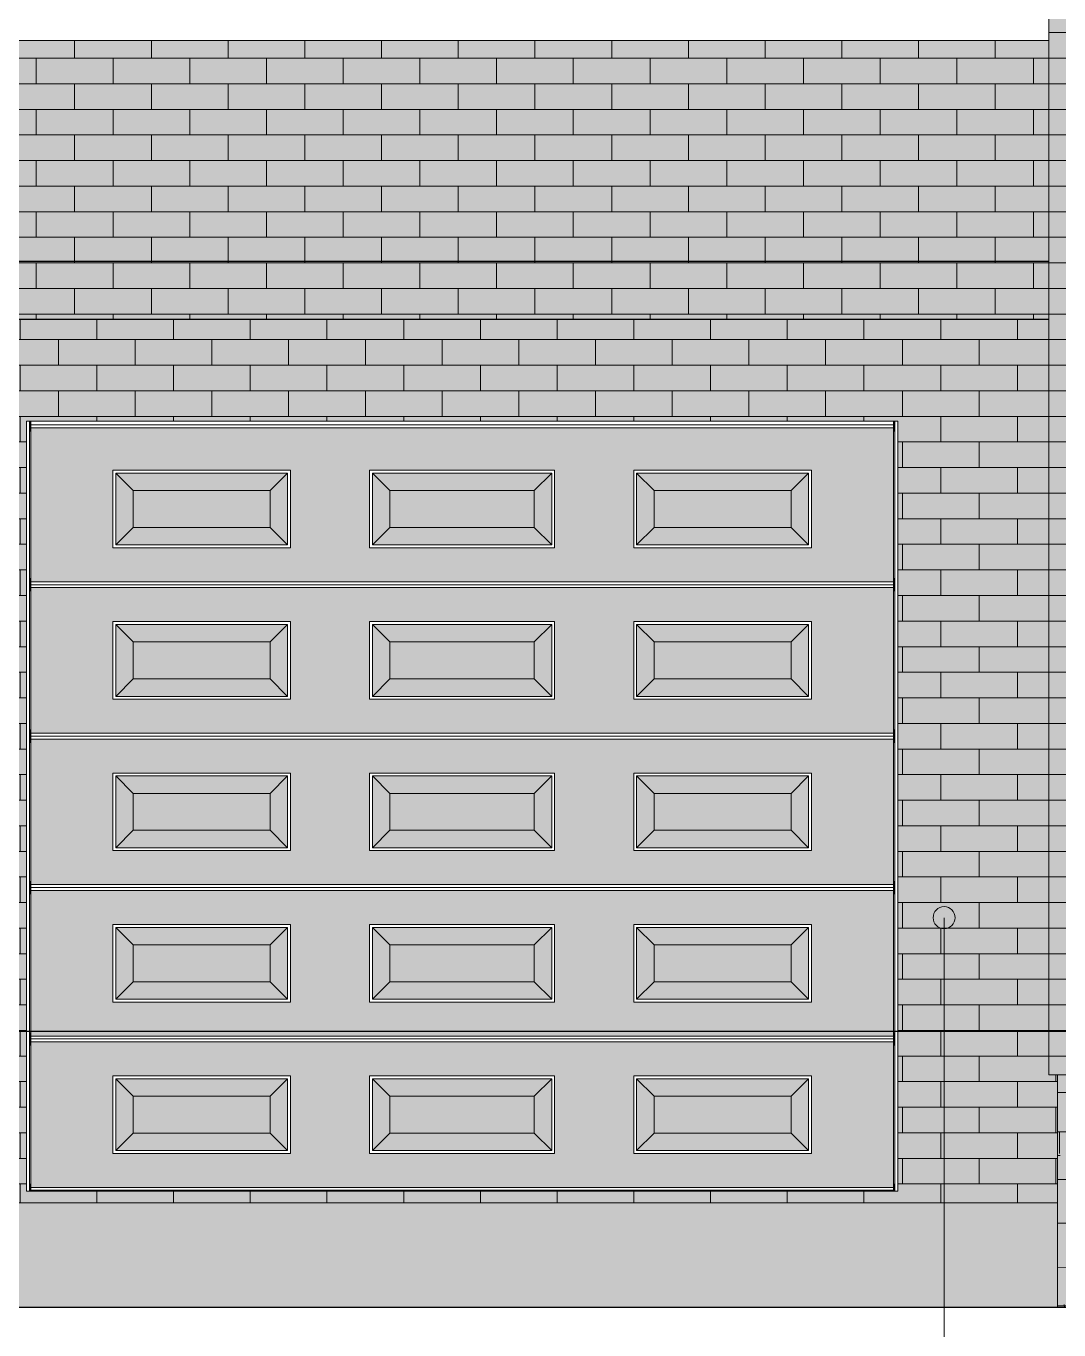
# Model space of a CAD drawing. Header units: millimetres. Extents: x 854812 to 1164625, y 589925 to 823301.
# Drawn here: x 961111 to 964668, y 809339 to 813826 of the extents above; entities that cross this region are included whole.
import ezdxf

# ---------------------------------------------------------------- set-up
doc = ezdxf.new("R2010")
doc.units = ezdxf.units.MM
doc.layers.get('Defpoints').update_dxf_attribs({"color": 40})
for name, color, linetype, lineweight in [('АР_Текст_пояснения-выноски', 54, 'Continuous', 9), ('АР_Штрих_материалы', 27, 'Continuous', 9), ('ДВЕРИ', 184, 'Continuous', 18), ('стены', 172, 'Continuous', 30), ('ФАСАД', 7, 'Continuous', 13), ('ШТРИХ', 142, 'Continuous', 13), ('штриховка', 8, 'Continuous', 9)]:
    doc.layers.add(name, color=color, linetype=linetype, lineweight=lineweight)
pattern_1 = [(0, (0, 53720.5), (0, 88.06434), []), (90, (0, 53720.5), (-132.08, 88.06434), [88.06434, -88.06434])]

# ---------------------------------------------------------------- blocks, each defined once
blk = doc.blocks.new('вр24')
at = {"layer": 'ДВЕРИ', "linetype": 'Continuous'}
blk.add_hatch(color=7, dxfattribs=at).paths.add_polyline_path([(-46533.4, 594707.3), (-46528.4, 594707.3), (-46533, 594711.9)], flags=0)
at = {"layer": 'ДВЕРИ', "color": 7, "linetype": 'Continuous'}
for p, q in [((-48336.8, 597217.8, 0), (-48336.8, 594567.8)), ((-45336.8, 597217.8, 0), (-48336.8, 597217.8, 0)), ((-45336.8, 594567.8), (-45336.8, 597217.8, 0)), ((-48321.8, 597194.8, 0), (-45351.8, 597194.8, 0)), ((-48321.8, 597194.8, 0), (-48321.8, 596143.7)), ((-45351.8, 597194.8, 0), (-45351.8, 596143.7)), ((-48039.4, 597048.9), (-47427.6, 597048.9)), ((-48039.4, 596781.8), (-48039.4, 597048.9)), ((-47427.6, 597048.9), (-47427.6, 596781.8)), ((-47155.2, 597048.9), (-47155.2, 596781.8)), ((-46518.4, 597048.9), (-47155.2, 597048.9)), ((-46518.4, 596781.8), (-46518.4, 597048.9)), ((-46246, 597048.9), (-45634.2, 597048.9)), ((-46246, 596781.8), (-46246, 597048.9)), ((-45634.2, 597048.9), (-45634.2, 596781.8)), ((-47969.4, 596978.9), (-47497.6, 596978.9)), ((-47969.4, 596851.8), (-47969.4, 596978.9)), ((-47497.6, 596978.9), (-47497.6, 596851.8)), ((-47085.2, 596978.9), (-46588.4, 596978.9)), ((-47085.2, 596851.8), (-47085.2, 596978.9)), ((-46588.4, 596978.9), (-46588.4, 596851.8)), ((-46176, 596978.9), (-45704.2, 596978.9)), ((-46176, 596851.8), (-46176, 596978.9)), ((-45704.2, 596978.9), (-45704.2, 596851.8)), ((-47497.6, 596851.8), (-47969.4, 596851.8)), ((-46588.4, 596851.8), (-47085.2, 596851.8)), ((-45704.2, 596851.8), (-46176, 596851.8)), ((-47427.6, 596781.8), (-48039.4, 596781.8)), ((-47155.2, 596781.8), (-46518.4, 596781.8)), ((-45634.2, 596781.8), (-46246, 596781.8)), ((-48321.8, 596664.8), (-45351.8, 596664.8)), ((-48321.8, 596644.8), (-45351.8, 596644.8)), ((-48039.4, 596527.8), (-47427.6, 596527.8)), ((-48039.4, 596260.7), (-48039.4, 596527.8)), ((-47427.6, 596527.8), (-47427.6, 596260.7)), ((-47155.2, 596527.8), (-47155.2, 596260.7)), ((-46518.4, 596527.8), (-47155.2, 596527.8)), ((-46518.4, 596260.7), (-46518.4, 596527.8)), ((-46246, 596527.8), (-45634.2, 596527.8)), ((-46246, 596260.7), (-46246, 596527.8)), ((-45634.2, 596527.8), (-45634.2, 596260.7)), ((-47969.4, 596457.8), (-47497.6, 596457.8)), ((-47969.4, 596330.7), (-47969.4, 596457.8)), ((-47497.6, 596457.8), (-47497.6, 596330.7)), ((-47085.2, 596457.8), (-46588.4, 596457.8)), ((-47085.2, 596330.7), (-47085.2, 596457.8)), ((-46588.4, 596457.8), (-46588.4, 596330.7)), ((-46176, 596457.8), (-45704.2, 596457.8)), ((-46176, 596330.7), (-46176, 596457.8)), ((-45704.2, 596457.8), (-45704.2, 596330.7)), ((-47497.6, 596330.7), (-47969.4, 596330.7)), ((-46588.4, 596330.7), (-47085.2, 596330.7)), ((-45704.2, 596330.7), (-46176, 596330.7)), ((-47427.6, 596260.7), (-48039.4, 596260.7)), ((-47155.2, 596260.7), (-46518.4, 596260.7)), ((-45634.2, 596260.7), (-46246, 596260.7)), ((-48321.8, 596143.7), (-45351.8, 596143.7)), ((-48321.8, 596123.7), (-45351.8, 596123.7)), ((-48321.8, 596123.7), (-48321.8, 595622.5)), ((-45351.8, 596123.7), (-45351.8, 595622.5)), ((-48039.4, 596006.7), (-47427.6, 596006.7)), ((-48039.4, 595739.5), (-48039.4, 596006.7)), ((-47427.6, 596006.7), (-47427.6, 595739.5)), ((-47155.2, 596006.7), (-47155.2, 595739.5)), ((-46518.4, 596006.7), (-47155.2, 596006.7)), ((-46518.4, 595739.5), (-46518.4, 596006.7)), ((-46246, 596006.7), (-45634.2, 596006.7)), ((-46246, 595739.5), (-46246, 596006.7)), ((-45634.2, 596006.7), (-45634.2, 595739.5)), ((-47969.4, 595936.7), (-47497.6, 595936.7)), ((-47969.4, 595809.5), (-47969.4, 595936.7)), ((-47497.6, 595936.7), (-47497.6, 595809.5)), ((-47085.2, 595936.7), (-46588.4, 595936.7)), ((-47085.2, 595809.5), (-47085.2, 595936.7)), ((-46588.4, 595936.7), (-46588.4, 595809.5)), ((-46176, 595936.7), (-45704.2, 595936.7)), ((-46176, 595809.5), (-46176, 595936.7)), ((-45704.2, 595936.7), (-45704.2, 595809.5)), ((-47497.6, 595809.5), (-47969.4, 595809.5)), ((-46588.4, 595809.5), (-47085.2, 595809.5)), ((-45704.2, 595809.5), (-46176, 595809.5)), ((-47427.6, 595739.5), (-48039.4, 595739.5)), ((-47155.2, 595739.5), (-46518.4, 595739.5)), ((-45634.2, 595739.5), (-46246, 595739.5)), ((-48321.8, 595622.5), (-45351.8, 595622.5)), ((-48321.8, 595602.5), (-45351.8, 595602.5)), ((-48321.8, 595602.5), (-48321.8, 595101.4)), ((-45351.8, 595602.5), (-45351.8, 595101.4)), ((-48039.4, 595485.5), (-47427.6, 595485.5)), ((-48039.4, 595218.4), (-48039.4, 595485.5)), ((-47427.6, 595485.5), (-47427.6, 595218.4)), ((-47155.2, 595485.5), (-47155.2, 595218.4)), ((-46518.4, 595485.5), (-47155.2, 595485.5)), ((-46518.4, 595218.4), (-46518.4, 595485.5)), ((-46246, 595485.5), (-45634.2, 595485.5)), ((-46246, 595218.4), (-46246, 595485.5)), ((-45634.2, 595485.5), (-45634.2, 595218.4)), ((-47969.4, 595415.5), (-47497.6, 595415.5)), ((-47969.4, 595288.4), (-47969.4, 595415.5)), ((-47497.6, 595415.5), (-47497.6, 595288.4)), ((-47085.2, 595415.5), (-46588.4, 595415.5)), ((-47085.2, 595288.4), (-47085.2, 595415.5)), ((-46588.4, 595415.5), (-46588.4, 595288.4)), ((-46176, 595415.5), (-45704.2, 595415.5)), ((-46176, 595288.4), (-46176, 595415.5)), ((-45704.2, 595415.5), (-45704.2, 595288.4)), ((-47497.6, 595288.4), (-47969.4, 595288.4)), ((-46588.4, 595288.4), (-47085.2, 595288.4)), ((-45704.2, 595288.4), (-46176, 595288.4)), ((-47427.6, 595218.4), (-48039.4, 595218.4)), ((-47155.2, 595218.4), (-46518.4, 595218.4)), ((-45634.2, 595218.4), (-46246, 595218.4)), ((-45351.8, 595113.9), (-45350.2, 595113.9)), ((-45350.2, 595113.9), (-45350.2, 595101.4)), ((-45350.2, 595108.9), (-45346.8, 595108.9)), ((-48321.8, 595101.4), (-45351.8, 595101.4)), ((-48321.8, 594580.3), (-48321.8, 595081.4)), ((-45351.8, 595081.4), (-48321.8, 595081.4)), ((-45351.8, 595101.4), (-45351.8, 595091.4)), ((-45351.8, 595101.4), (-45350.2, 595101.4)), ((-45351.8, 595081.4), (-45351.8, 595091.4)), ((-45351.8, 595091.4), (-45350.2, 595091.4)), ((-45351.8, 594580.3), (-45351.8, 595081.4)), ((-45351.8, 595068.9), (-45350.2, 595068.9)), ((-45350.2, 595101.4), (-45350.2, 595091.4)), ((-45350.2, 595093.9), (-45346.8, 595093.9)), ((-45350.2, 595091.4), (-45350.2, 595068.9)), ((-48039.4, 594964.4), (-47427.6, 594964.4)), ((-48039.4, 594697.3), (-48039.4, 594964.4)), ((-47427.6, 594964.4), (-47427.6, 594697.3)), ((-47155.2, 594964.4), (-47155.2, 594697.3)), ((-46518.4, 594964.4), (-47155.2, 594964.4)), ((-46518.4, 594697.3), (-46518.4, 594964.4)), ((-46246, 594964.4), (-45634.2, 594964.4)), ((-46246, 594697.3), (-46246, 594964.4)), ((-45634.2, 594964.4), (-45634.2, 594697.3)), ((-47969.4, 594894.4), (-47497.6, 594894.4)), ((-47969.4, 594767.3), (-47969.4, 594894.4)), ((-47497.6, 594894.4), (-47497.6, 594767.3)), ((-47085.2, 594894.4), (-46588.4, 594894.4)), ((-47085.2, 594767.3), (-47085.2, 594894.4)), ((-46588.4, 594894.4), (-46588.4, 594767.3)), ((-46176, 594894.4), (-45704.2, 594894.4)), ((-46176, 594767.3), (-46176, 594894.4)), ((-45704.2, 594894.4), (-45704.2, 594767.3)), ((-47497.6, 594767.3), (-47969.4, 594767.3)), ((-46588.4, 594767.3), (-47085.2, 594767.3)), ((-45704.2, 594767.3), (-46176, 594767.3)), ((-47427.6, 594697.3), (-48039.4, 594697.3)), ((-47155.2, 594697.3), (-46518.4, 594697.3)), ((-45634.2, 594697.3), (-46246, 594697.3)), ((-45351.8, 594580.3), (-48321.8, 594580.3)), ((-48336.8, 594567.8), (-45336.8, 594567.8))]:
    blk.add_line(p, q, dxfattribs=at)
at = {"layer": 'ДВЕРИ', "color": 7, "linetype": 'Continuous', "lineweight": 5}
for p, q in [((-48326.8, 594567.8), (-48326.8, 597217.8, 0)), ((-48323.4, 597217.8, 0), (-48323.4, 597217.3, 0)), ((-48323.4, 597217.3, 0), (-48323.4, 597182.3, 0)), ((-48321.8, 597217.3, 0), (-48323.4, 597217.3, 0)), ((-48321.8, 597217.8, 0), (-48321.8, 597217.3, 0)), ((-48321.8, 597217.3, 0), (-48321.8, 597204.8, 0)), ((-45351.8, 597217.8, 0), (-45351.8, 597217.3, 0)), ((-45351.8, 597217.3, 0), (-45351.8, 597204.8, 0)), ((-45351.8, 597217.3, 0), (-45350.2, 597217.3, 0)), ((-45350.2, 597217.8, 0), (-45350.2, 597217.3, 0)), ((-45350.2, 597217.3, 0), (-45350.2, 597182.3, 0)), ((-45346.8, 594567.8), (-45346.8, 597217.8, 0)), ((-48326.8, 597204.8, 0), (-48323.4, 597204.8, 0)), ((-48321.8, 597182.3, 0), (-48323.4, 597182.3, 0)), ((-48321.8, 597204.8, 0), (-45351.8, 597204.8, 0)), ((-48321.8, 597204.8, 0), (-48321.8, 597194.8, 0)), ((-45351.8, 597204.8, 0), (-45351.8, 597194.8, 0)), ((-45351.8, 597182.3, 0), (-45350.2, 597182.3, 0)), ((-45350.2, 597204.8, 0), (-45346.8, 597204.8, 0)), ((-48029.4, 597038.9), (-47969.4, 596978.9)), ((-48029.4, 596791.8), (-48029.4, 597038.9)), ((-48029.4, 597038.9), (-47437.6, 597038.9)), ((-47497.6, 596978.9), (-47437.6, 597038.9)), ((-47437.6, 597038.9), (-47437.6, 596791.8)), ((-47145.2, 597038.9), (-47085.2, 596978.9)), ((-47145.2, 596791.8), (-47145.2, 597038.9)), ((-47145.2, 597038.9), (-46528.4, 597038.9)), ((-46588.4, 596978.9), (-46528.4, 597038.9)), ((-46528.4, 597038.9), (-46528.4, 596791.8)), ((-46236, 597038.9), (-46176, 596978.9)), ((-46236, 596791.8), (-46236, 597038.9)), ((-46236, 597038.9), (-45644.2, 597038.9)), ((-45704.2, 596978.9), (-45644.2, 597038.9)), ((-45644.2, 597038.9), (-45644.2, 596791.8)), ((-47969.4, 596851.8), (-48029.4, 596791.8)), ((-47437.6, 596791.8), (-47497.6, 596851.8)), ((-47085.2, 596851.8), (-47145.2, 596791.8)), ((-46528.4, 596791.8), (-46588.4, 596851.8)), ((-46176, 596851.8), (-46236, 596791.8)), ((-45644.2, 596791.8), (-45704.2, 596851.8)), ((-47437.6, 596791.8), (-48029.4, 596791.8)), ((-46528.4, 596791.8), (-47145.2, 596791.8)), ((-45644.2, 596791.8), (-46236, 596791.8)), ((-48323.4, 596672.3), (-48326.8, 596672.3)), ((-48323.4, 596657.3), (-48326.8, 596657.3)), ((-48323.4, 596677.3), (-48323.4, 596664.8)), ((-48321.8, 596677.3), (-48323.4, 596677.3)), ((-48323.4, 596664.8), (-48323.4, 596654.8)), ((-48321.8, 596664.8), (-48323.4, 596664.8)), ((-48323.4, 596654.8), (-48323.4, 596632.3)), ((-48321.8, 596654.8), (-48323.4, 596654.8)), ((-48321.8, 596664.8), (-48321.8, 596654.8)), ((-45351.8, 596654.8), (-48321.8, 596654.8)), ((-48321.8, 596654.8), (-48321.8, 596644.8)), ((-45351.8, 596677.3), (-45350.2, 596677.3)), ((-45351.8, 596664.8), (-45351.8, 596654.8)), ((-45351.8, 596664.8), (-45350.2, 596664.8)), ((-45351.8, 596654.8), (-45351.8, 596644.8)), ((-45351.8, 596654.8), (-45350.2, 596654.8)), ((-45350.2, 596677.3), (-45350.2, 596664.8)), ((-45350.2, 596672.3), (-45346.8, 596672.3)), ((-45350.2, 596664.8), (-45350.2, 596654.8)), ((-45350.2, 596657.3), (-45346.8, 596657.3)), ((-45350.2, 596654.8), (-45350.2, 596632.3)), ((-48321.8, 596632.3), (-48323.4, 596632.3)), ((-45351.8, 596632.3), (-45350.2, 596632.3)), ((-48029.4, 596517.8), (-47969.4, 596457.8)), ((-48029.4, 596270.7), (-48029.4, 596517.8)), ((-48029.4, 596517.8), (-47437.6, 596517.8)), ((-47497.6, 596457.8), (-47437.6, 596517.8)), ((-47437.6, 596517.8), (-47437.6, 596270.7)), ((-47145.2, 596517.8), (-47085.2, 596457.8)), ((-47145.2, 596270.7), (-47145.2, 596517.8)), ((-47145.2, 596517.8), (-46528.4, 596517.8)), ((-46588.4, 596457.8), (-46528.4, 596517.8)), ((-46528.4, 596517.8), (-46528.4, 596270.7)), ((-46236, 596517.8), (-46176, 596457.8)), ((-46236, 596270.7), (-46236, 596517.8)), ((-46236, 596517.8), (-45644.2, 596517.8)), ((-45704.2, 596457.8), (-45644.2, 596517.8)), ((-45644.2, 596517.8), (-45644.2, 596270.7)), ((-47969.4, 596330.7), (-48029.4, 596270.7)), ((-47437.6, 596270.7), (-47497.6, 596330.7)), ((-47085.2, 596330.7), (-47145.2, 596270.7)), ((-46528.4, 596270.7), (-46588.4, 596330.7)), ((-46176, 596330.7), (-46236, 596270.7)), ((-45644.2, 596270.7), (-45704.2, 596330.7)), ((-47437.6, 596270.7), (-48029.4, 596270.7)), ((-46528.4, 596270.7), (-47145.2, 596270.7)), ((-45644.2, 596270.7), (-46236, 596270.7)), ((-48323.4, 596151.2), (-48326.8, 596151.2)), ((-48323.4, 596156.2), (-48323.4, 596143.7)), ((-48321.8, 596156.2), (-48323.4, 596156.2)), ((-48323.4, 596143.7), (-48323.4, 596133.7)), ((-48321.8, 596143.7), (-48323.4, 596143.7)), ((-48321.8, 596143.7), (-48321.8, 596133.7)), ((-45351.8, 596156.2), (-45350.2, 596156.2)), ((-45351.8, 596143.7), (-45351.8, 596133.7)), ((-45351.8, 596143.7), (-45350.2, 596143.7)), ((-45350.2, 596156.2), (-45350.2, 596143.7)), ((-45350.2, 596151.2), (-45346.8, 596151.2)), ((-45350.2, 596143.7), (-45350.2, 596133.7)), ((-48323.4, 596136.2), (-48326.8, 596136.2)), ((-48323.4, 596133.7), (-48323.4, 596111.2)), ((-48321.8, 596133.7), (-48323.4, 596133.7)), ((-48321.8, 596111.2), (-48323.4, 596111.2)), ((-45351.8, 596133.7), (-48321.8, 596133.7)), ((-48321.8, 596133.7), (-48321.8, 596123.7)), ((-45351.8, 596133.7), (-45351.8, 596123.7)), ((-45351.8, 596133.7), (-45350.2, 596133.7)), ((-45351.8, 596111.2), (-45350.2, 596111.2)), ((-45350.2, 596136.2), (-45346.8, 596136.2)), ((-45350.2, 596133.7), (-45350.2, 596111.2)), ((-48029.4, 595996.7), (-47969.4, 595936.7)), ((-48029.4, 595749.5), (-48029.4, 595996.7)), ((-48029.4, 595996.7), (-47437.6, 595996.7)), ((-47497.6, 595936.7), (-47437.6, 595996.7)), ((-47437.6, 595996.7), (-47437.6, 595749.5)), ((-47145.2, 595996.7), (-47085.2, 595936.7)), ((-47145.2, 595749.5), (-47145.2, 595996.7)), ((-47145.2, 595996.7), (-46528.4, 595996.7)), ((-46588.4, 595936.7), (-46528.4, 595996.7)), ((-46528.4, 595996.7), (-46528.4, 595749.5)), ((-46236, 595996.7), (-46176, 595936.7)), ((-46236, 595749.5), (-46236, 595996.7)), ((-46236, 595996.7), (-45644.2, 595996.7)), ((-45704.2, 595936.7), (-45644.2, 595996.7)), ((-45644.2, 595996.7), (-45644.2, 595749.5)), ((-47969.4, 595809.5), (-48029.4, 595749.5)), ((-47437.6, 595749.5), (-47497.6, 595809.5)), ((-47085.2, 595809.5), (-47145.2, 595749.5)), ((-46528.4, 595749.5), (-46588.4, 595809.5)), ((-46176, 595809.5), (-46236, 595749.5)), ((-45644.2, 595749.5), (-45704.2, 595809.5)), ((-47437.6, 595749.5), (-48029.4, 595749.5)), ((-46528.4, 595749.5), (-47145.2, 595749.5)), ((-45644.2, 595749.5), (-46236, 595749.5)), ((-48323.4, 595630), (-48326.8, 595630)), ((-48323.4, 595615), (-48326.8, 595615)), ((-48323.4, 595635), (-48323.4, 595622.5)), ((-48321.8, 595635), (-48323.4, 595635)), ((-48323.4, 595622.5), (-48323.4, 595612.5)), ((-48321.8, 595622.5), (-48323.4, 595622.5)), ((-48323.4, 595612.5), (-48323.4, 595590)), ((-48321.8, 595612.5), (-48323.4, 595612.5)), ((-48321.8, 595622.5), (-48321.8, 595612.5)), ((-48321.8, 595612.5), (-48321.8, 595602.5)), ((-45351.8, 595612.5), (-48321.8, 595612.5)), ((-45351.8, 595635), (-45350.2, 595635)), ((-45351.8, 595622.5), (-45351.8, 595612.5)), ((-45351.8, 595622.5), (-45350.2, 595622.5)), ((-45351.8, 595612.5), (-45351.8, 595602.5)), ((-45351.8, 595612.5), (-45350.2, 595612.5)), ((-45350.2, 595635), (-45350.2, 595622.5)), ((-45350.2, 595630), (-45346.8, 595630)), ((-45350.2, 595622.5), (-45350.2, 595612.5)), ((-45350.2, 595615), (-45346.8, 595615)), ((-45350.2, 595612.5), (-45350.2, 595590)), ((-48321.8, 595590), (-48323.4, 595590)), ((-45351.8, 595590), (-45350.2, 595590)), ((-48029.4, 595475.5), (-47969.4, 595415.5)), ((-48029.4, 595228.4), (-48029.4, 595475.5)), ((-48029.4, 595475.5), (-47437.6, 595475.5)), ((-47497.6, 595415.5), (-47437.6, 595475.5)), ((-47437.6, 595475.5), (-47437.6, 595228.4)), ((-47145.2, 595475.5), (-47085.2, 595415.5)), ((-47145.2, 595228.4), (-47145.2, 595475.5)), ((-47145.2, 595475.5), (-46528.4, 595475.5)), ((-46588.4, 595415.5), (-46528.4, 595475.5)), ((-46528.4, 595475.5), (-46528.4, 595228.4)), ((-46236, 595475.5), (-46176, 595415.5)), ((-46236, 595228.4), (-46236, 595475.5)), ((-46236, 595475.5), (-45644.2, 595475.5)), ((-45704.2, 595415.5), (-45644.2, 595475.5)), ((-45644.2, 595475.5), (-45644.2, 595228.4)), ((-47969.4, 595288.4), (-48029.4, 595228.4)), ((-47437.6, 595228.4), (-47497.6, 595288.4)), ((-47085.2, 595288.4), (-47145.2, 595228.4)), ((-46528.4, 595228.4), (-46588.4, 595288.4)), ((-46176, 595288.4), (-46236, 595228.4)), ((-45644.2, 595228.4), (-45704.2, 595288.4)), ((-47437.6, 595228.4), (-48029.4, 595228.4)), ((-46528.4, 595228.4), (-47145.2, 595228.4)), ((-45644.2, 595228.4), (-46236, 595228.4)), ((-48323.4, 595108.9), (-48326.8, 595108.9)), ((-48323.4, 595113.9), (-48323.4, 595101.4)), ((-48321.8, 595113.9), (-48323.4, 595113.9)), ((-48323.4, 595093.9), (-48326.8, 595093.9)), ((-48323.4, 595101.4), (-48323.4, 595091.4)), ((-48321.8, 595101.4), (-48323.4, 595101.4)), ((-48323.4, 595091.4), (-48323.4, 595068.9)), ((-48321.8, 595091.4), (-48323.4, 595091.4)), ((-48321.8, 595068.9), (-48323.4, 595068.9)), ((-48321.8, 595101.4), (-48321.8, 595091.4)), ((-48321.8, 595081.4), (-48321.8, 595091.4)), ((-45351.8, 595091.4), (-48321.8, 595091.4)), ((-48029.4, 594954.4), (-47969.4, 594894.4)), ((-48029.4, 594707.3), (-48029.4, 594954.4)), ((-48029.4, 594954.4), (-47437.6, 594954.4)), ((-47497.6, 594894.4), (-47437.6, 594954.4)), ((-47437.6, 594954.4), (-47437.6, 594707.3)), ((-47145.2, 594954.4), (-47085.2, 594894.4)), ((-47145.2, 594707.3), (-47145.2, 594954.4)), ((-47145.2, 594954.4), (-46528.4, 594954.4)), ((-46588.4, 594894.4), (-46528.4, 594954.4)), ((-46528.4, 594954.4), (-46528.4, 594707.3)), ((-46236, 594954.4), (-46176, 594894.4)), ((-46236, 594707.3), (-46236, 594954.4)), ((-46236, 594954.4), (-45644.2, 594954.4)), ((-45704.2, 594894.4), (-45644.2, 594954.4)), ((-45644.2, 594954.4), (-45644.2, 594707.3)), ((-47969.4, 594767.3), (-48029.4, 594707.3)), ((-47437.6, 594707.3), (-47497.6, 594767.3)), ((-47085.2, 594767.3), (-47145.2, 594707.3)), ((-46528.4, 594707.3), (-46588.4, 594767.3)), ((-46176, 594767.3), (-46236, 594707.3)), ((-45644.2, 594707.3), (-45704.2, 594767.3)), ((-47437.6, 594707.3), (-48029.4, 594707.3)), ((-46528.4, 594707.3), (-47145.2, 594707.3)), ((-45644.2, 594707.3), (-46236, 594707.3)), ((-48323.4, 594587.8), (-48326.8, 594587.8)), ((-48323.4, 594572.8), (-48326.8, 594572.8)), ((-48323.4, 594592.8), (-48323.4, 594580.3)), ((-48321.8, 594592.8), (-48323.4, 594592.8)), ((-48323.4, 594580.3), (-48323.4, 594570.3)), ((-48321.8, 594580.3), (-48323.4, 594580.3)), ((-48323.4, 594570.3), (-48323.4, 594567.8)), ((-48321.8, 594570.3), (-48323.4, 594570.3)), ((-48321.8, 594570.3), (-48321.8, 594580.3)), ((-48321.8, 594570.3), (-48321.8, 594567.8)), ((-45351.8, 594570.3), (-48321.8, 594570.3)), ((-45351.8, 594592.8), (-45350.2, 594592.8)), ((-45351.8, 594570.3), (-45351.8, 594580.3)), ((-45351.8, 594580.3), (-45350.2, 594580.3)), ((-45351.8, 594567.8), (-45351.8, 594570.3)), ((-45351.8, 594570.3), (-45350.2, 594570.3)), ((-45350.2, 594592.8), (-45350.2, 594580.3)), ((-45350.2, 594587.8), (-45346.8, 594587.8)), ((-45350.2, 594580.3), (-45350.2, 594570.3)), ((-45350.2, 594572.8), (-45346.8, 594572.8)), ((-45350.2, 594570.3), (-45350.2, 594567.8))]:
    blk.add_line(p, q, dxfattribs=at)

msp = doc.modelspace()

# ---------------------------------------------------------------- hatches: boundary and pattern name
at = {"layer": 'АР_Штрих_материалы', "ltscale": 100, "true_color": 0xd9d9d9}
msp.add_hatch(color=254, dxfattribs=at).paths.add_polyline_path([(964632.9, 810216.5), (965442.5, 810216.5), (965442.5, 815316.5), (964632.9, 815316.5)])
at = {"layer": 'АР_Штрих_материалы', "lineweight": 13, "ltscale": 100, "true_color": 0xffffff}
h = msp.add_hatch(dxfattribs=at)
h.set_pattern_fill('AR-BRSTD', scale=1.3, style=0)
h.set_pattern_definition(pattern_1)
h.paths.add_polyline_path([(964632.9, 810216.5), (965442.5, 810216.5), (965442.5, 815316.5), (964632.9, 815316.5)])
at = {"layer": 'АР_Штрих_материалы', "ltscale": 100, "true_color": 0xd9d9d9}
h = msp.add_hatch(color=254, dxfattribs=at)
h.paths.add_polyline_path([(964632.9, 813016.5), (959782.6, 813016.5), (959782.6, 812816.5), (964632.9, 812816.5)])
h.paths.add_polyline_path([(964632.9, 813776.5), (959782.6, 813776.5), (959782.6, 813016.5), (964632.9, 813016.5)])
at = {"layer": 'АР_Штрих_материалы', "lineweight": 13, "ltscale": 100, "true_color": 0xffffff}
h = msp.add_hatch(dxfattribs=at)
h.set_pattern_fill('AR-BRSTD', scale=1.3, style=0)
h.set_pattern_definition(pattern_1)
h.paths.add_polyline_path([(964632.9, 813016.5), (959782.6, 813016.5), (959782.6, 812816.5), (964632.9, 812816.5)])
h.paths.add_polyline_path([(964632.9, 813776.5), (959782.6, 813776.5), (959782.6, 813016.5), (964632.9, 813016.5)])
at = {"layer": 'АР_Штрих_материалы', "ltscale": 100, "true_color": 0xd9d9d9}
h = msp.add_hatch(color=254, dxfattribs=at)
h.paths.add_polyline_path([(964632.9, 812816.5), (963354.1, 812816.5), (963355.5, 812466.5), (964112.5, 812466.5), (964112.5, 809816.5), (963852.5, 809816.5), (963366.8, 809816.5), (963366.9, 809776.5), (964662.9, 809776.5), (964662.9, 810216.5), (964632.9, 810216.5)])
h.paths.add_polyline_path([(963354.1, 812816.5), (962646.3, 812816.5), (962647.7, 812466.5), (963355.5, 812466.5)])
h.paths.add_polyline_path([(962646.3, 812816.5), (961855.6, 812816.5), (961857.1, 812466.5), (962647.7, 812466.5)])
h.paths.add_polyline_path([(961855.6, 812816.5), (959782.6, 812816.5), (959782.6, 812136.5), (960632.5, 812136.5), (960632.5, 812036.5), (960592.5, 812036.5), (960592.5, 809776.5), (961868.5, 809776.5), (961868.3, 809816.5), (961112.5, 809816.5), (961112.5, 812466.5), (961857.1, 812466.5)])
h.paths.add_polyline_path([(962659, 809816.5), (961868.3, 809816.5), (961868.5, 809776.5), (962659.1, 809776.5)])
h.paths.add_polyline_path([(963366.8, 809816.5), (962659, 809816.5), (962659.1, 809776.5), (963366.9, 809776.5)])
at = {"layer": 'АР_Штрих_материалы', "lineweight": 13, "ltscale": 100, "true_color": 0xffffff}
h = msp.add_hatch(dxfattribs=at)
h.set_pattern_fill('AR-BRSTD', scale=1.3, style=0)
h.set_pattern_definition([(0, (1000.915, 53720.5), (0, 88.06434), []), (90, (1000.92, 53720.5), (-132.08, 88.06434), [88.06434, -88.06434])])
h.paths.add_polyline_path([(964632.9, 812816.5), (963406.1, 812816.5), (963406.9, 812466.5), (964112.5, 812466.5), (964112.5, 809816.5), (963852.5, 809816.5), (963412.9, 809816.5), (963413, 809776.5), (964662.9, 809776.5), (964662.9, 810216.5), (964632.9, 810216.5)])
h.paths.add_polyline_path([(963406.1, 812816.5), (962597.6, 812816.5), (962598.4, 812466.5), (963406.9, 812466.5)])
h.paths.add_polyline_path([(962597.6, 812816.5), (961882.1, 812816.5), (961882.8, 812466.5), (962598.4, 812466.5)])
h.paths.add_polyline_path([(961882.1, 812816.5), (959782.6, 812816.5), (959782.6, 812136.5), (960632.5, 812136.5), (960632.5, 812036.5), (960592.5, 812036.5), (960592.5, 809776.5), (961888.9, 809776.5), (961888.9, 809816.5), (961112.5, 809816.5), (961112.5, 812466.5), (961882.8, 812466.5)])
h.paths.add_polyline_path([(962604.4, 809816.5), (961888.9, 809816.5), (961888.9, 809776.5), (962604.5, 809776.5)])
h.paths.add_polyline_path([(963412.9, 809816.5), (962604.4, 809816.5), (962604.5, 809776.5), (963413, 809776.5)])
at = {"layer": 'АР_Штрих_материалы', "ltscale": 100, "true_color": 0x3a271d}
h = msp.add_hatch(color=19, dxfattribs=at)
h.paths.add_polyline_path([(959812.6, 809716.5), (959812.6, 809416.5), (960592.5, 809416.5), (960592.5, 809716.5)])
h.paths.add_polyline_path([(964662.9, 810216.5), (964662.9, 809416.5), (965412.6, 809416.5), (965412.6, 810216.5)])
at = {"layer": 'АР_Штрих_материалы', "ltscale": 100, "true_color": 0x4d5150}
msp.add_hatch(color=251, dxfattribs=at).paths.add_polyline_path([(960592.5, 809776.5), (960592.5, 809416.5), (964662.9, 809416.5), (964662.9, 809776.5)])
at = {"layer": 'ШТРИХ', "ltscale": 0.1, "true_color": 0x402821}
h = msp.add_hatch(color=19, dxfattribs=at)
h.paths.add_polyline_path([(961409.9, 812297.6), (961744.1, 812297.6), (961744.1, 812443.5), (961127.5, 812443.5), (961127.5, 811913.5), (961744.1, 811913.5), (961744.1, 812030.5), (961409.9, 812030.5)])
h.paths.add_polyline_path([(962614.9, 812443.5), (961744.1, 812443.5), (961744.1, 812297.6), (962021.7, 812297.6), (962021.7, 812030.5), (961744.1, 812030.5), (961744.1, 811913.5), (962614.9, 811913.5), (962614.9, 812030.5), (962294.1, 812030.5), (962294.1, 812297.6), (962614.9, 812297.6)])
h.paths.add_polyline_path([(963495.1, 812443.5), (962614.9, 812443.5), (962614.9, 812297.6), (962930.9, 812297.6), (962930.9, 812030.5), (962614.9, 812030.5), (962614.9, 811913.5), (963495.1, 811913.5), (963495.1, 812030.5), (963203.3, 812030.5), (963203.3, 812297.6), (963495.1, 812297.6)])
h.paths.add_polyline_path([(964097.5, 812443.5), (963495.1, 812443.5), (963495.1, 812297.6), (963815.1, 812297.6), (963815.1, 812030.5), (963495.1, 812030.5), (963495.1, 811913.5), (964097.5, 811913.5)])
h.paths.add_polyline_path([(964097.5, 811893.5), (963495.1, 811893.5), (963495.1, 811776.5), (963815.1, 811776.5), (963815.1, 811509.3), (963495.1, 811509.3), (963495.1, 811392.3), (964097.5, 811392.3)])
h.paths.add_polyline_path([(963203.3, 811776.5), (963495.1, 811776.5), (963495.1, 811893.5), (962614.9, 811893.5), (962614.9, 811776.5), (962930.9, 811776.5), (962930.9, 811509.3), (962614.9, 811509.3), (962614.9, 811392.3), (963495.1, 811392.3), (963495.1, 811509.3), (963203.3, 811509.3)])
h.paths.add_polyline_path([(962294.1, 811776.5), (962614.9, 811776.5), (962614.9, 811893.5), (961744.1, 811893.5), (961744.1, 811776.5), (962021.7, 811776.5), (962021.7, 811509.3), (961744.1, 811509.3), (961744.1, 811392.3), (962614.9, 811392.3), (962614.9, 811509.3), (962294.1, 811509.3)])
h.paths.add_polyline_path([(961744.1, 811509.3), (961409.9, 811509.3), (961409.9, 811776.5), (961744.1, 811776.5), (961744.1, 811893.5), (961127.5, 811893.5), (961127.5, 811392.3), (961744.1, 811392.3)])
h.paths.add_polyline_path([(961409.9, 811255.3), (961744.1, 811255.3), (961744.1, 811372.3), (961127.5, 811372.3), (961127.5, 810871.2), (961744.1, 810871.2), (961744.1, 810988.2), (961409.9, 810988.2)])
h.paths.add_polyline_path([(962614.9, 810988.2), (962294.1, 810988.2), (962294.1, 811255.3), (962614.9, 811255.3), (962614.9, 811372.3), (961744.1, 811372.3), (961744.1, 811255.3), (962021.7, 811255.3), (962021.7, 810988.2), (961744.1, 810988.2), (961744.1, 810871.2), (962614.9, 810871.2)])
h.paths.add_polyline_path([(963495.1, 810988.2), (963203.3, 810988.2), (963203.3, 811255.3), (963495.1, 811255.3), (963495.1, 811372.3), (962614.9, 811372.3), (962614.9, 811255.3), (962930.9, 811255.3), (962930.9, 810988.2), (962614.9, 810988.2), (962614.9, 810871.2), (963495.1, 810871.2)])
h.paths.add_polyline_path([(964097.5, 811372.3), (963495.1, 811372.3), (963495.1, 811255.3), (963815.1, 811255.3), (963815.1, 810988.2), (963495.1, 810988.2), (963495.1, 810871.2), (964097.5, 810871.2)])
h.paths.add_polyline_path([(964097.5, 810851.2), (963495.1, 810851.2), (963495.1, 810734.2), (963815.1, 810734.2), (963815.1, 810467.1), (963495.1, 810467.1), (963495.1, 810350.1), (964097.5, 810350.1)])
h.paths.add_polyline_path([(963495.1, 810467.1), (963203.3, 810467.1), (963203.3, 810734.2), (963495.1, 810734.2), (963495.1, 810851.2), (962614.9, 810851.2), (962614.9, 810734.2), (962930.9, 810734.2), (962930.9, 810467.1), (962614.9, 810467.1), (962614.9, 810350.1), (963495.1, 810350.1)])
h.paths.add_polyline_path([(962614.9, 810467.1), (962294.1, 810467.1), (962294.1, 810734.2), (962614.9, 810734.2), (962614.9, 810851.2), (961744.1, 810851.2), (961744.1, 810734.2), (962021.7, 810734.2), (962021.7, 810467.1), (961744.1, 810467.1), (961744.1, 810350.1), (962614.9, 810350.1)])
h.paths.add_polyline_path([(961744.1, 810467.1), (961409.9, 810467.1), (961409.9, 810734.2), (961744.1, 810734.2), (961744.1, 810851.2), (961127.5, 810851.2), (961127.5, 810350.1), (961744.1, 810350.1)])
h.paths.add_polyline_path([(961409.9, 810213.1), (961744.1, 810213.1), (961744.1, 810330.1), (961127.5, 810330.1), (961127.5, 809829), (961744.1, 809829), (961744.1, 809946), (961409.9, 809946)])
h.paths.add_polyline_path([(962294.1, 810213.1), (962614.9, 810213.1), (962614.9, 810330.1), (961744.1, 810330.1), (961744.1, 810213.1), (962021.7, 810213.1), (962021.7, 809946), (961744.1, 809946), (961744.1, 809829), (962614.9, 809829), (962614.9, 809946), (962294.1, 809946)])
h.paths.add_polyline_path([(963203.3, 810213.1), (963495.1, 810213.1), (963495.1, 810330.1), (962614.9, 810330.1), (962614.9, 810213.1), (962930.9, 810213.1), (962930.9, 809946), (962614.9, 809946), (962614.9, 809829), (963495.1, 809829), (963495.1, 809946), (963203.3, 809946)])
h.paths.add_polyline_path([(964097.5, 810330.1), (963495.1, 810330.1), (963495.1, 810213.1), (963815.1, 810213.1), (963815.1, 809946), (963495.1, 809946), (963495.1, 809829), (964097.5, 809829)])
at = {"layer": 'ШТРИХ', "ltscale": 0.1, "true_color": 0x1e1310}
h = msp.add_hatch(color=28, dxfattribs=at)
h.paths.add_polyline_path([(961419.9, 812287.6), (962011.7, 812287.6), (961951.7, 812227.6), (961479.9, 812227.6)])
h.paths.add_polyline_path([(961419.9, 812287.6), (961479.9, 812227.6), (961479.9, 812100.5), (961419.9, 812040.5)])
at = {"layer": 'ШТРИХ', "ltscale": 0.1, "true_color": 0x72483b}
h = msp.add_hatch(color=27, dxfattribs=at)
h.paths.add_polyline_path([(961951.7, 812227.6), (962011.7, 812287.6), (962011.7, 812040.5), (961951.7, 812100.5)])
h.paths.add_polyline_path([(961479.9, 812100.5), (961951.7, 812100.5), (962011.7, 812040.5), (961419.9, 812040.5)])
at = {"layer": 'ШТРИХ', "ltscale": 0.1, "true_color": 0x1e1310}
h = msp.add_hatch(color=28, dxfattribs=at)
h.paths.add_polyline_path([(962304.1, 812287.6), (962920.9, 812287.6), (962860.9, 812227.6), (962364.1, 812227.6)])
h.paths.add_polyline_path([(962304.1, 812287.6), (962364.1, 812227.6), (962364.1, 812100.5), (962304.1, 812040.5)])
at = {"layer": 'ШТРИХ', "ltscale": 0.1, "true_color": 0x72483b}
h = msp.add_hatch(color=27, dxfattribs=at)
h.paths.add_polyline_path([(962861.4, 812227.6), (962921.4, 812287.6), (962921.4, 812040.5), (962861.4, 812100.5)])
h.paths.add_polyline_path([(962364.1, 812100.5), (962861.4, 812100.5), (962921.4, 812040.5), (962304.1, 812040.5)])
at = {"layer": 'ШТРИХ', "ltscale": 0.1, "true_color": 0x1e1310}
h = msp.add_hatch(color=28, dxfattribs=at)
h.paths.add_polyline_path([(963213.3, 812287.6), (963805.1, 812287.6), (963745.1, 812227.6), (963273.3, 812227.6)])
h.paths.add_polyline_path([(963213.3, 812287.6), (963273.3, 812227.6), (963273.3, 812100.5), (963213.3, 812040.5)])
at = {"layer": 'ШТРИХ', "ltscale": 0.1, "true_color": 0x72483b}
h = msp.add_hatch(color=27, dxfattribs=at)
h.paths.add_polyline_path([(963745.1, 812227.6), (963805.1, 812287.6), (963805.1, 812040.5), (963745.1, 812100.5)])
h.paths.add_polyline_path([(963273.3, 812100.5), (963745.1, 812100.5), (963805.1, 812040.5), (963213.3, 812040.5)])
at = {"layer": 'ШТРИХ', "ltscale": 0.1, "true_color": 0x402821}
for points in [[(961479.9, 812227.6), (961479.9, 812100.5), (961951.7, 812100.5), (961951.7, 812227.6)], [(962860.9, 812227.6), (962364.1, 812227.6), (962364.1, 812100.5), (962860.9, 812100.5)], [(963745.1, 812227.6), (963273.3, 812227.6), (963273.3, 812100.5), (963745.1, 812100.5)], [(961951.7, 811706.5), (961479.9, 811706.5), (961479.9, 811579.3), (961951.7, 811579.3)], [(963745.1, 811706.5), (963273.3, 811706.5), (963273.3, 811579.3), (963745.1, 811579.3)], [(961951.7, 811185.3), (961479.9, 811185.3), (961479.9, 811058.2), (961951.7, 811058.2)], [(963745.1, 811185.3), (963273.3, 811185.3), (963273.3, 811058.2), (963745.1, 811058.2)], [(961951.7, 810664.2), (961479.9, 810664.2), (961479.9, 810537.1), (961951.7, 810537.1)], [(963745.1, 810664.2), (963273.3, 810664.2), (963273.3, 810537.1), (963745.1, 810537.1)], [(961951.7, 810143.1), (961479.9, 810143.1), (961479.9, 810016), (961951.7, 810016)], [(963745.1, 810143.1), (963273.3, 810143.1), (963273.3, 810016), (963745.1, 810016)]]:
    msp.add_hatch(color=19, dxfattribs=at).paths.add_polyline_path(points)
at = {"layer": 'ШТРИХ', "ltscale": 0.1, "true_color": 0x1e1310}
h = msp.add_hatch(color=28, dxfattribs=at)
h.paths.add_polyline_path([(961419.9, 811766.5), (962011.7, 811766.5), (961951.7, 811706.5), (961479.9, 811706.5)])
h.paths.add_polyline_path([(961419.9, 811766.5), (961479.9, 811706.5), (961479.9, 811579.3), (961419.9, 811519.3)])
at = {"layer": 'ШТРИХ', "ltscale": 0.1, "true_color": 0x72483b}
h = msp.add_hatch(color=27, dxfattribs=at)
h.paths.add_polyline_path([(961951.7, 811706.5), (962011.7, 811766.5), (962011.7, 811519.3), (961951.7, 811579.3)])
h.paths.add_polyline_path([(961479.9, 811579.3), (961951.7, 811579.3), (962011.7, 811519.3), (961419.9, 811519.3)])
at = {"layer": 'ШТРИХ', "ltscale": 0.1, "true_color": 0x1e1310}
h = msp.add_hatch(color=28, dxfattribs=at)
h.paths.add_polyline_path([(962304.1, 811766.5), (962920.9, 811766.5), (962860.9, 811706.5), (962364.1, 811706.5)])
h.paths.add_polyline_path([(962304.1, 811766.5), (962364.1, 811706.5), (962364.1, 811579.3), (962304.1, 811519.3)])
at = {"layer": 'ШТРИХ', "ltscale": 0.1, "true_color": 0x72483b}
h = msp.add_hatch(color=27, dxfattribs=at)
h.paths.add_polyline_path([(962861.4, 811706.5), (962921.4, 811766.5), (962921.4, 811519.3), (962861.4, 811579.3)])
h.paths.add_polyline_path([(962364.1, 811579.3), (962861.4, 811579.3), (962921.4, 811519.3), (962304.1, 811519.3)])
at = {"layer": 'ШТРИХ', "ltscale": 0.1, "true_color": 0x1e1310}
h = msp.add_hatch(color=28, dxfattribs=at)
h.paths.add_polyline_path([(963213.3, 811766.5), (963805.1, 811766.5), (963745.1, 811706.5), (963273.3, 811706.5)])
h.paths.add_polyline_path([(963213.3, 811766.5), (963273.3, 811706.5), (963273.3, 811579.3), (963213.3, 811519.3)])
at = {"layer": 'ШТРИХ', "ltscale": 0.1, "true_color": 0x72483b}
h = msp.add_hatch(color=27, dxfattribs=at)
h.paths.add_polyline_path([(963745.1, 811706.5), (963805.1, 811766.5), (963805.1, 811519.3), (963745.1, 811579.3)])
h.paths.add_polyline_path([(963273.3, 811579.3), (963745.1, 811579.3), (963805.1, 811519.3), (963213.3, 811519.3)])
at = {"layer": 'ШТРИХ', "ltscale": 0.1, "true_color": 0x402821}
h = msp.add_hatch(color=19, dxfattribs=at)
h.paths.add_polyline_path([(962860.9, 810143.1), (962364.1, 810143.1), (962364.1, 810016), (962860.9, 810016)])
h.paths.add_polyline_path([(962860.9, 810664.2), (962364.1, 810664.2), (962364.1, 810537.1), (962860.9, 810537.1)])
h.paths.add_polyline_path([(962860.9, 811185.3), (962364.1, 811185.3), (962364.1, 811058.2), (962860.9, 811058.2)])
h.paths.add_polyline_path([(962860.9, 811706.5), (962364.1, 811706.5), (962364.1, 811579.3), (962860.9, 811579.3)])
at = {"layer": 'ШТРИХ', "ltscale": 0.1, "true_color": 0x1e1310}
h = msp.add_hatch(color=28, dxfattribs=at)
h.paths.add_polyline_path([(961419.9, 811245.3), (962011.7, 811245.3), (961951.7, 811185.3), (961479.9, 811185.3)])
h.paths.add_polyline_path([(961419.9, 811245.3), (961479.9, 811185.3), (961479.9, 811058.2), (961419.9, 810998.2)])
at = {"layer": 'ШТРИХ', "ltscale": 0.1, "true_color": 0x72483b}
h = msp.add_hatch(color=27, dxfattribs=at)
h.paths.add_polyline_path([(961951.7, 811185.3), (962011.7, 811245.3), (962011.7, 810998.2), (961951.7, 811058.2)])
h.paths.add_polyline_path([(961479.9, 811058.2), (961951.7, 811058.2), (962011.7, 810998.2), (961419.9, 810998.2)])
at = {"layer": 'ШТРИХ', "ltscale": 0.1, "true_color": 0x1e1310}
h = msp.add_hatch(color=28, dxfattribs=at)
h.paths.add_polyline_path([(962304.1, 811245.3), (962920.9, 811245.3), (962860.9, 811185.3), (962364.1, 811185.3)])
h.paths.add_polyline_path([(962304.1, 811245.3), (962364.1, 811185.3), (962364.1, 811058.2), (962304.1, 810998.2)])
at = {"layer": 'ШТРИХ', "ltscale": 0.1, "true_color": 0x72483b}
h = msp.add_hatch(color=27, dxfattribs=at)
h.paths.add_polyline_path([(962861.4, 811185.3), (962921.4, 811245.3), (962921.4, 810998.2), (962861.4, 811058.2)])
h.paths.add_polyline_path([(962364.1, 811058.2), (962861.4, 811058.2), (962921.4, 810998.2), (962304.1, 810998.2)])
at = {"layer": 'ШТРИХ', "ltscale": 0.1, "true_color": 0x1e1310}
h = msp.add_hatch(color=28, dxfattribs=at)
h.paths.add_polyline_path([(963213.3, 811245.3), (963805.1, 811245.3), (963745.1, 811185.3), (963273.3, 811185.3)])
h.paths.add_polyline_path([(963213.3, 811245.3), (963273.3, 811185.3), (963273.3, 811058.2), (963213.3, 810998.2)])
at = {"layer": 'ШТРИХ', "ltscale": 0.1, "true_color": 0x72483b}
h = msp.add_hatch(color=27, dxfattribs=at)
h.paths.add_polyline_path([(963745.1, 811185.3), (963805.1, 811245.3), (963805.1, 810998.2), (963745.1, 811058.2)])
h.paths.add_polyline_path([(963273.3, 811058.2), (963745.1, 811058.2), (963805.1, 810998.2), (963213.3, 810998.2)])
at = {"layer": 'ШТРИХ', "ltscale": 0.1, "true_color": 0x1e1310}
h = msp.add_hatch(color=28, dxfattribs=at)
h.paths.add_polyline_path([(961419.9, 810724.2), (962011.7, 810724.2), (961951.7, 810664.2), (961479.9, 810664.2)])
h.paths.add_polyline_path([(961419.9, 810724.2), (961479.9, 810664.2), (961479.9, 810537.1), (961419.9, 810477.1)])
at = {"layer": 'ШТРИХ', "ltscale": 0.1, "true_color": 0x72483b}
h = msp.add_hatch(color=27, dxfattribs=at)
h.paths.add_polyline_path([(961951.7, 810664.2), (962011.7, 810724.2), (962011.7, 810477.1), (961951.7, 810537.1)])
h.paths.add_polyline_path([(961479.9, 810537.1), (961951.7, 810537.1), (962011.7, 810477.1), (961419.9, 810477.1)])
h = msp.add_hatch(color=27, dxfattribs=at)
h.paths.add_polyline_path([(962861.4, 810664.2), (962921.4, 810724.2), (962921.4, 810477.1), (962861.4, 810537.1)])
h.paths.add_polyline_path([(962364.1, 810537.1), (962861.4, 810537.1), (962921.4, 810477.1), (962304.1, 810477.1)])
at = {"layer": 'ШТРИХ', "ltscale": 0.1, "true_color": 0x1e1310}
h = msp.add_hatch(color=28, dxfattribs=at)
h.paths.add_polyline_path([(962304.1, 810724.2), (962920.9, 810724.2), (962860.9, 810664.2), (962364.1, 810664.2)])
h.paths.add_polyline_path([(962304.1, 810724.2), (962364.1, 810664.2), (962364.1, 810537.1), (962304.1, 810477.1)])
h = msp.add_hatch(color=28, dxfattribs=at)
h.paths.add_polyline_path([(963213.3, 810724.2), (963805.1, 810724.2), (963745.1, 810664.2), (963273.3, 810664.2)])
h.paths.add_polyline_path([(963213.3, 810724.2), (963273.3, 810664.2), (963273.3, 810537.1), (963213.3, 810477.1)])
at = {"layer": 'ШТРИХ', "ltscale": 0.1, "true_color": 0x72483b}
h = msp.add_hatch(color=27, dxfattribs=at)
h.paths.add_polyline_path([(963745.1, 810664.2), (963805.1, 810724.2), (963805.1, 810477.1), (963745.1, 810537.1)])
h.paths.add_polyline_path([(963273.3, 810537.1), (963745.1, 810537.1), (963805.1, 810477.1), (963213.3, 810477.1)])
at = {"layer": 'ШТРИХ', "ltscale": 0.1, "true_color": 0x1e1310}
h = msp.add_hatch(color=28, dxfattribs=at)
h.paths.add_polyline_path([(961419.9, 810203.1), (962011.7, 810203.1), (961951.7, 810143.1), (961479.9, 810143.1)])
h.paths.add_polyline_path([(961419.9, 810203.1), (961479.9, 810143.1), (961479.9, 810016), (961419.9, 809956)])
at = {"layer": 'ШТРИХ', "ltscale": 0.1, "true_color": 0x72483b}
h = msp.add_hatch(color=27, dxfattribs=at)
h.paths.add_polyline_path([(961951.7, 810143.1), (962011.7, 810203.1), (962011.7, 809956), (961951.7, 810016)])
h.paths.add_polyline_path([(961479.9, 810016), (961951.7, 810016), (962011.7, 809956), (961419.9, 809956)])
at = {"layer": 'ШТРИХ', "ltscale": 0.1, "true_color": 0x1e1310}
h = msp.add_hatch(color=28, dxfattribs=at)
h.paths.add_polyline_path([(962304.1, 810203.1), (962920.9, 810203.1), (962860.9, 810143.1), (962364.1, 810143.1)])
h.paths.add_polyline_path([(962304.1, 810203.1), (962364.1, 810143.1), (962364.1, 810016), (962304.1, 809956)])
at = {"layer": 'ШТРИХ', "ltscale": 0.1, "true_color": 0x72483b}
h = msp.add_hatch(color=27, dxfattribs=at)
h.paths.add_polyline_path([(962861.1, 810143.1), (962921.1, 810203.1), (962921.1, 809956), (962861.1, 810016)])
h.paths.add_polyline_path([(962364.1, 810016), (962861.1, 810016), (962921.1, 809956), (962304.1, 809956)])
at = {"layer": 'ШТРИХ', "ltscale": 0.1, "true_color": 0x1e1310}
h = msp.add_hatch(color=28, dxfattribs=at)
h.paths.add_polyline_path([(963213.3, 810203.1), (963805.1, 810203.1), (963745.1, 810143.1), (963273.3, 810143.1)])
h.paths.add_polyline_path([(963213.3, 810203.1), (963273.3, 810143.1), (963273.3, 810016), (963213.3, 809956)])
at = {"layer": 'ШТРИХ', "ltscale": 0.1, "true_color": 0x72483b}
h = msp.add_hatch(color=27, dxfattribs=at)
h.paths.add_polyline_path([(963745.1, 810143.1), (963805.1, 810203.1), (963805.1, 809956), (963745.1, 810016)])
h.paths.add_polyline_path([(963273.3, 810016), (963745.1, 810016), (963805.1, 809956), (963213.3, 809956)])
at = {"layer": 'штриховка', "lineweight": 20, "true_color": 0x9e9e9e, "transparency": 33554687}
h = msp.add_hatch(dxfattribs=at)
h.set_pattern_fill('STNSQR', color=253, scale=1500, pattern_type=2)
h.set_pattern_definition([(3.3665, (335399.38, 1293930.51), (23999.998983, 1500.016445), [255.441, -25288.6395]), (90, (335654.4, 1293930.5), (-1500, 1500), [120, -1380]), (0, (335654.4, 1293930.5), (1500, 1500), [435, -1065]), (270, (336089.4, 1294050.5), (1500, -1500), [135, -1365]), (0, (336089.4, 1293915.5), (1500, 1500), [465, -1035]), (97.125, (336554.38, 1293915.51), (-1499.997423, 10500.00057), [120.9345, -11972.4525]), (275.1944, (335729.38, 1293930.51), (1499.992837, -15000.001005), [165.681, -16402.3605]), (177.5104, (335744.38, 1293765.51), (-1499.999748, 0.0015583), [345.3255, -34187.268]), (274.3987, (335594.38, 1293765.51), (1499.997534, -17999.999712), [195.576, -19362.0315]), (180, (335594.4, 1293600.5), (-1500, -1500), [195, -1305]), (1.9092, (335609.38, 1293570.51), (43499.9985474, 1500.0363616), [450.2505, -44574.7425]), (90, (336059.4, 1293585.5), (-1500, 1500), [180, -1320]), (180, (336059.4, 1293765.5), (-1500, -1500), [315, -1185]), (0, (336059.4, 1293765.5), (1500, 1500), [135, -1365]), (95.7106, (336194.38, 1293765.51), (-1500.001972, 13499.999135), [150.7485, -14924.0655]), (358.5312, (336059.378, 1293615.51), (1499.9993692, 0.0006339), [585.192, -57934.035]), (94.7636, (336644.38, 1293600.51), (-1499.987299, 16500.00142), [180.624, -17881.7685]), (181.9749, (336629.38, 1293780.51), (-42000.0005183, -1499.974642), [435.258, -43090.596]), (357.5104, (336554.38, 1293945.51), (1499.999748, -0.0015583), [345.3255, -34187.268]), (95.7106, (336629.38, 1293780.51), (-1500.001972, 13499.999135), [150.7485, -14924.0655]), (0, (336644.4, 1293705.5), (1500, 1500), [255, -1245]), (93.8141, (336899.38, 1293705.51), (-1500.009186, 20999.999012), [225.4995, -22324.4445]), (0, (335399.4, 1293435.5), (1500, 1500), [15, -1485]), (90, (335414.4, 1293435.5), (-1500, 1500), [165, -1335]), (270, (335699.4, 1293570.5), (1500, -1500), [255, -1245]), (0, (335414.4, 1293435.5), (1500, 1500), [285, -1215]), (274.7636, (336224.38, 1293600.51), (1499.987299, -16500.00142), [180.624, -17881.7685]), (178.4089, (336239.378, 1293450.51), (-1499.9993665, -0.000971), [540.2085, -53480.6205]), (1.302, (336239.378, 1293420.51), (64499.9982742, 1500.052659), [660.171, -65356.8735]), (276.3402, (336179.38, 1293450.51), (1500.00237, -11999.999104), [135.831, -13447.2465]), (278.1301, (336434.38, 1293420.51), (1499.999034, -8999.999665), [106.0665, -10500.5355]), (270, (336659.4, 1293435.5), (1500, -1500), [135, -1365]), (0, (336899.4, 1293780.5), (1500, 1500), [0, -1500]), (0, (336899.4, 1293870.5), (1500, 1500), [0, -1500]), (0, (336644.4, 1293600.5), (1500, 1500), [255, -1245]), (0, (336899.4, 1293750.5), (1500, 1500), [0, -1500]), (358.2643, (335699.38, 1293330.51), (1499.9997257, -6.16e-05), [495.2265, -49027.4955]), (0, (336194.4, 1293315.5), (1500, 1500), [255, -1245]), (355.9144, (336449.38, 1293315.51), (1500.000444, 0.000332), [210.5355, -20842.968]), (0, (336659.4, 1293315.5), (1500, 1500), [240, -1260]), (180, (335699.4, 1293315.5), (-1500, -1500), [300, -1200]), (90, (336314.4, 1294350.5), (-1500, 1500), [165, -1335]), (90, (336164.4, 1294440.5), (-1500, 1500), [75, -1425]), (95.1944, (335744.38, 1294335.51), (-1499.992837, 15000.001005), [165.681, -16402.3605]), (90, (336869.4, 1294335.5), (-1500, 1500), [180, -1320]), (181.6366, (335924.378, 1294200.51), (-50999.9998187, -1500.020787), [525.2145, -51996.21]), (183.3665, (336119.38, 1294050.51), (-23999.998983, -1500.016445), [255.441, -25288.6395]), (2.0454, (335744.38, 1294425.51), (40500.0008, 1499.994725), [420.2685, -41606.5095]), (0, (335744.4, 1294350.5), (1500, 1500), [570, -930]), (182.4896, (336839.38, 1294050.51), (-32999.9992196, -1500.026798), [345.3255, -34187.268]), (180, (336704.4, 1294200.5), (-1500, -1500), [225, -1275]), (178.4518, (336869.378, 1294335.51), (-1500.0000386, 0.0013506), [555.2025, -54965.064]), (180, (336899.4, 1294050.5), (-1500, -1500), [60, -1440]), (175.6013, (336899.38, 1294185.51), (-1499.999216, 0.00055), [195.576, -19362.0315]), (180, (336899.4, 1294335.5), (-1500, -1500), [30, -1470]), (270, (336839.4, 1294185.5), (1500, -1500), [135, -1365]), (84.2894, (336734.38, 1294185.51), (-0.000268, 1499.999758), [150.7485, -14924.0655]), (177.7094, (336494.38, 1294035.51), (-1500.0000596, -0.000203), [375.3, -37154.688]), (0, (335924.4, 1294200.5), (1500, 1500), [555, -945]), (270, (336494.4, 1294125.5), (1500, -1500), [90, -1410]), (180, (336644.4, 1294125.5), (-1500, -1500), [300, -1200]), (258.6901, (336659.38, 1294200.5), (0.00056, -1500.00044), [76.485, -7572.0435]), (78.6901, (336344.38, 1294125.5), (-0.00056, 1500.00044), [76.485, -7572.0435]), (270, (336119.4, 1294200.5), (1500, -1500), [150, -1350]), (90, (336239.4, 1294200.5), (-1500, 1500), [135, -1365]), (275.7106, (335909.38, 1294350.51), (1500.001972, -13499.999135), [150.7485, -14924.0655]), (178.1524, (335864.38, 1294035.51), (-1499.9998144, 0.0001665), [465.2415, -46058.946]), (0, (335399.4, 1294335.5), (1500, 1500), [345, -1155]), (270, (335864.4, 1294200.5), (1500, -1500), [165, -1335]), (96.3402, (335879.38, 1294515.51), (-1500.00237, 11999.999104), [135.831, -13447.2465]), (5.7106, (335729.38, 1294500.51), (13499.999135, 1500.001972), [150.7485, -14924.0655]), (0, (335819.4, 1294785.5), (1500, 1500), [510, -990]), (183.3665, (336869.38, 1294515.51), (-23999.998983, -1500.016445), [255.441, -25288.6395]), (180, (336869.4, 1294440.5), (-1500, -1500), [255, -1245]), (180, (336899.4, 1294665.5), (-1500, -1500), [315, -1185]), (0, (336869.4, 1294515.5), (1500, 1500), [30, -1470]), (357.7974, (336224.38, 1294620.51), (1499.999731, -0.000221), [390.288, -38638.5465]), (180, (336314.4, 1294515.5), (-1500, -1500), [435, -1065]), (182.8624, (336614.38, 1294485.51), (-28500.000025, -1499.99797), [300.375, -29737.1025]), (90, (336614.4, 1294440.5), (-1500, 1500), [225, -1275]), (90, (336584.4, 1294665.5), (-1500, 1500), [120, -1380]), (266.8202, (336239.38, 1294785.51), (0.0007885, -1499.999469), [270.417, -26771.2185]), (177.3974, (335729.38, 1294500.51), (-1500.000712, 0.000513), [330.3405, -32703.732]), (2.2906, (335399.38, 1294665.51), (36000.0001938, 1499.9936297), [375.3, -37154.688]), (270, (335774.4, 1294785.5), (1500, -1500), [135, -1365]), (275.7106, (335399.38, 1294665.51), (1500.001972, -13499.999135), [150.7485, -14924.0655]), (0, (335774.4, 1294650.5), (1500, 1500), [450, -1050]), (270, (335774.4, 1293315.5), (1500, -1500), [30, -1470]), (270, (336239.4, 1293315.5), (1500, -1500), [30, -1470]), (90, (336584.4, 1293285.5), (-1500, 1500), [30, -1470])])
h.paths.add_polyline_path([(965412.6, 809416.5), (965412.6, 810216.5), (964662.9, 810216.5), (964662.9, 809416.5)])

# ---------------------------------------------------------------- linework, layer by layer
at = {"layer": 'Defpoints', "ltscale": 0.1}
for p, q in [((964632.9, 813016.5, 0), (959722.6, 813016.5, 0)), ((964632.9, 812816.5, 0), (959722.6, 812816.5, 0)), ((901206.4, 810366.5, 0), (1117696.6, 810366.5, 0))]:
    msp.add_line(p, q, dxfattribs=at)
at = {"layer": 'АР_Текст_пояснения-выноски', "color": 7, "ltscale": 100}
msp.add_lwpolyline([(964272.3, 810757.5), (964272.3, 808059.5), (963734.5, 808059.5)], dxfattribs=at)
msp.add_circle((964272.3, 810757.5), 38, dxfattribs=at)
at = {"layer": 'стены', "color": 7, "ltscale": 0.1}
msp.add_line((957407.8, 809416.5, 0), (979447.3, 809416.5, 0), dxfattribs=at)
at = {"layer": 'ФАСАД', "color": 7, "ltscale": 0.1}
for p, q in [((964632.9, 810216.5, 0), (964632.9, 815316.5, 0)), ((959742.5, 813776.5, 0), (964632.9, 813776.5, 0)), ((965442.5, 810216.5, 0), (964632.9, 810216.5, 0)), ((964662.9, 809416.5, 0), (964662.9, 810216.5, 0)), ((960592.5, 809776.5), (964662.9, 809776.5))]:
    msp.add_line(p, q, dxfattribs=at)

# ---------------------------------------------------------------- block references
at = {"layer": 'ДВЕРИ', "color": 7}
msp.add_blockref('вр24', (1009449.3, 215248.7, 0), dxfattribs=at)

doc.saveas('drawing.dxf')
